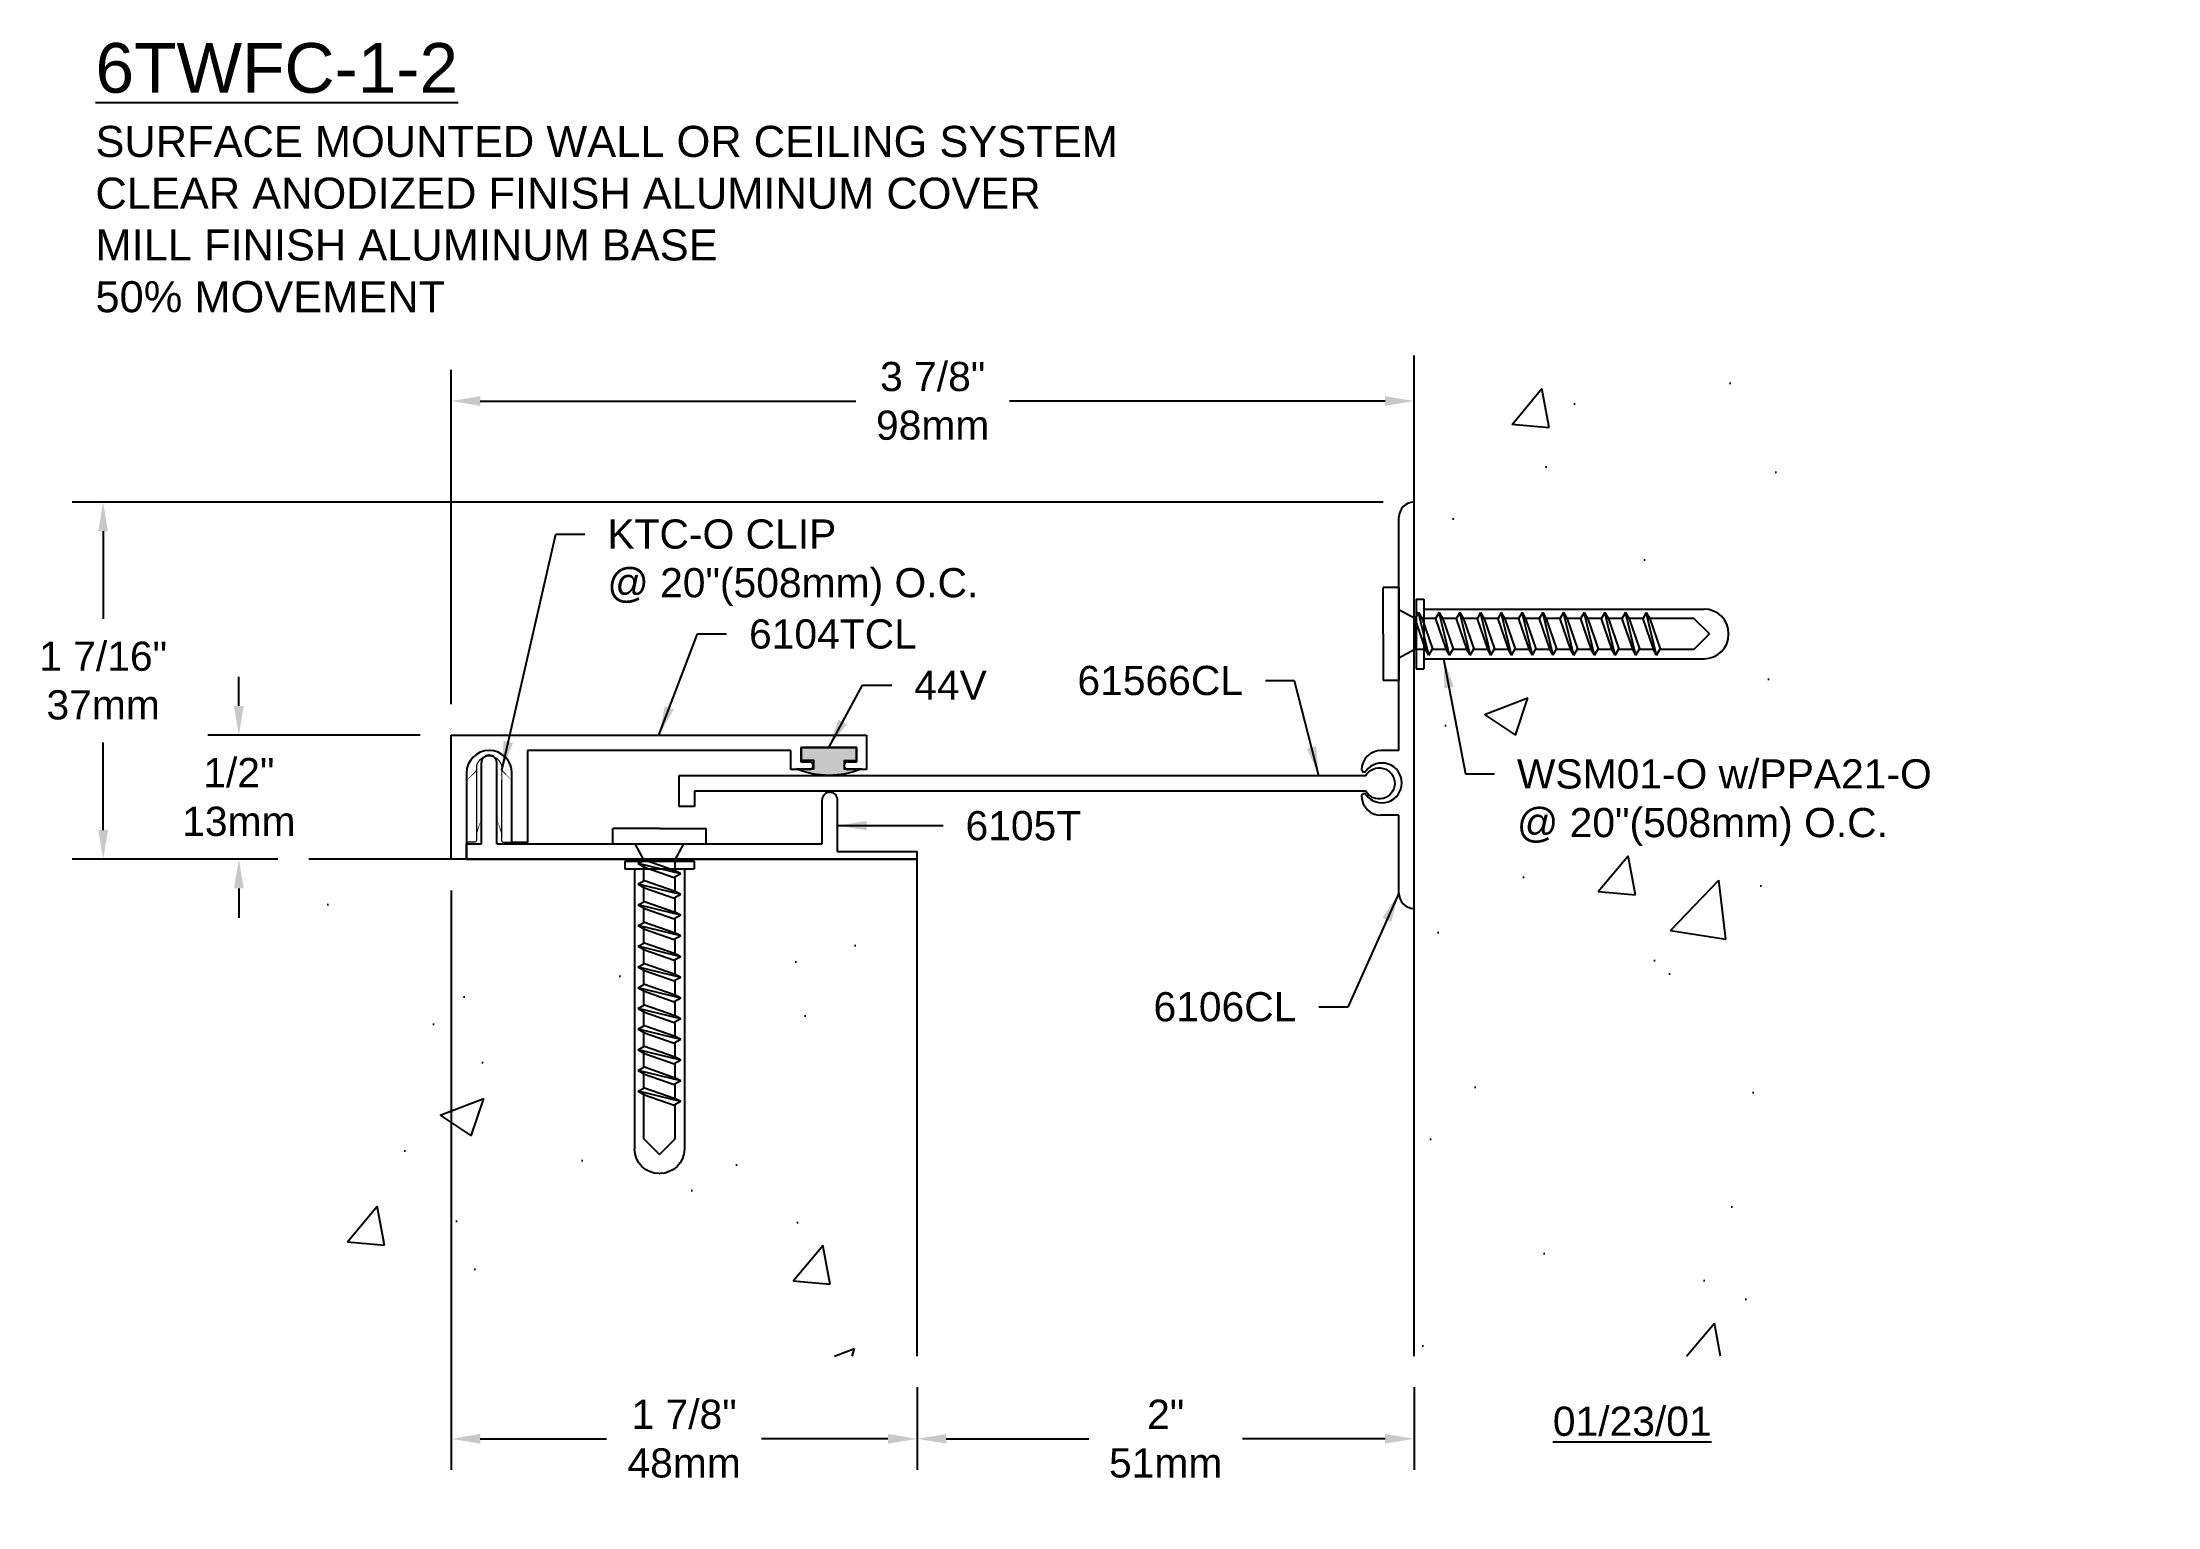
# Model space of a CAD drawing. Header units: inches. Extents: x 3.46 to 11.97, y 2.23 to 8.12.
import ezdxf

# ---------------------------------------------------------------- set-up
doc = ezdxf.new("R2010")
doc.units = ezdxf.units.IN
doc.header["$MEASUREMENT"] = 0
for name, color, linetype in [('Anchors', 4, 'Continuous'), ('Conditions', 1, 'Continuous'), ('Dimensions', 3, 'Continuous'), ('Fillers', 2, 'Continuous'), ('Metals', 7, 'Continuous'), ('Text', 2, 'Continuous')]:
    doc.layers.add(name, color=color, linetype=linetype)
doc.styles.get("Standard").update_dxf_attribs({"font": 'arial.ttf'})
doc.dimstyles.get("Standard").update_dxf_attribs({"dimtxt": 0.1175, "dimasz": 0.1175, "dimexe": 0.125, "dimexo": 0.125, "dimgap": 0.09, "dimtad": 0, "dimtih": 1, "dimtoh": 1, "dimdec": 4, "dimzin": 0, "dimdsep": 46, "dimlunit": 4, "dimtxsty": 'Standard', "dimcen": 0.09, "dimadec": 0, "dimazin": 0, "dimtfac": 1, "dimtdec": 4, "dimtofl": 0, "dimtmove": 0, "dimatfit": 3, "dimfxl": 0, "dimfrac": 2, "dimtolj": 1, "dimtzin": 0, "dimarcsym": 0})

# ---------------------------------------------------------------- blocks, each defined once
blk = doc.blocks.new('A$CB395')
for p, q in [((0.5602, 0.2121), (0.5582, 0.2121)), ((0.3762, 0.0621), (0.3762, 0.1341)), ((0.6362, 0.0621), (0.6362, 0.1341)), ((0.0012, 0.0001), (0.0012, 0.0011)), ((0.0012, 0.0001), (1.6362, 0.0001)), ((0.0622, 0.0621), (0.3762, 0.0621)), ((0.6362, 0.0621), (1.5752, 0.0621)), ((1.6362, 0.0001), (1.6362, 0.0011))]:
    blk.add_line(p, q)
for centre, radius, start, end in [((0.4542, 0.1341), 0.078, 91.71982, 180), ((0.5062, 0.1301), 0.08, 126.90239, 53.1301), ((0.4521, 0.2021), 0.01, 306.90239, 91.71982), ((0.5602, 0.2021), 0.01, 90, 233.1301), ((0.5582, 0.1341), 0.078, 0, 90), ((0.0622, 0.0011), 0.061, 90, 180), ((1.5752, 0.0011), 0.061, 0, 90)]:
    blk.add_arc(centre, radius, start, end)
blk = doc.blocks.new('6106')
blk.add_blockref('A$CB395', (3.6275, 2.5853))
blk = doc.blocks.new('6105T')
for p, q in [((-1.753, 0.062), (-1.753, 0.389)), ((-1.723, 0.419), (-1.721, 0.419)), ((-1.691, 0.062), (-1.691, 0.389)), ((-0.352, 0.27), (-0.35, 0.27)), ((-0.382, 0.062), (-0.382, 0.24)), ((-0.32, 0.031), (-0.32, 0.24)), ((-1.813, 0), (-1.813, 0.062)), ((-1.813, 0.062), (-1.753, 0.062)), ((-1.813, 0), (0, 0)), ((-1.691, 0.062), (-0.382, 0.062)), ((-0.32, 0.031), (0, 0.031)), ((0, 0), (0, 0.031))]:
    blk.add_line(p, q)
for centre, start, end in [((-1.723, 0.389), 90, 180), ((-1.721, 0.389), 0, 90), ((-0.352, 0.24), 90, 180), ((-0.35, 0.24), 0, 90)]:
    blk.add_arc(centre, 0.03, start, end)
blk = doc.blocks.new('6104T')
for p, q in [((-0.062, 0.5), (1.61, 0.5)), ((-0.062, 0), (-0.062, 0.5)), ((0.092, 0.438), (0.091, 0.438)), ((0.245, 0.438), (0.245, 0.068)), ((1.305, 0.438), (0.245, 0.438)), ((1.305, 0.362), (1.305, 0.438)), ((1.345, 0.45), (1.345, 0.392)), ((1.57, 0.45), (1.345, 0.45)), ((1.57, 0.392), (1.57, 0.45)), ((1.61, 0.5), (1.61, 0.362)), ((0, 0.347), (0, 0)), ((0.183, 0.068), (0.183, 0.347)), ((1.381, 0.362), (1.305, 0.362)), ((1.345, 0.392), (1.381, 0.392)), ((1.395, 0.378), (1.395, 0.376)), ((1.52, 0.376), (1.52, 0.378)), ((1.534, 0.392), (1.57, 0.392)), ((1.61, 0.362), (1.534, 0.362)), ((0, 0), (-0.062, 0)), ((0.245, 0.068), (0.183, 0.068))]:
    blk.add_line(p, q)
for centre, radius, start, end in [((0.091, 0.347), 0.091, 90, 180), ((0.092, 0.347), 0.091, 0, 90), ((1.381, 0.378), 0.014, 0, 90), ((1.381, 0.376), 0.014, 270, 0), ((1.534, 0.378), 0.014, 90, 180), ((1.534, 0.376), 0.014, 180, 270)]:
    blk.add_arc(centre, radius, start, end)
blk = doc.blocks.new('61566')
for p, q in [((-1.3543, 0.0604), (1.409, 0.0604)), ((1.409, 0.0604), (1.409, -0.0636)), ((-1.3543, -0.0016), (1.347, -0.0016)), ((1.347, -0.0016), (1.347, -0.0636)), ((1.347, -0.0636), (1.409, -0.0636))]:
    blk.add_line(p, q)
blk.add_arc((-1.4085, 0.0294), 0.0625, 29.73571, 330.26429)
blk = doc.blocks.new('44v')
blk.add_hatch(color=256).paths.add_polyline_path([(0.1097, 0), (-0.1097, 0), (-0.1097, -0.0529), (-0.0601, -0.0529), (-0.0601, -0.0861), (-0.1301, -0.0861, 0.199136), (0.1315, -0.0861), (0.0615, -0.0861), (0.0615, -0.0537), (0.1097, -0.0537)])
blk.add_lwpolyline([(-0.1301, -0.0861), (-0.0601, -0.0861), (-0.0601, -0.0529), (-0.1097, -0.0529), (-0.1097, 0), (0.1097, 0), (0.1097, -0.0537), (0.0615, -0.0537), (0.0615, -0.0861), (0.1315, -0.0861, -0.199136)], format="xyb", close=True)
blk = doc.blocks.new('A$CB5')
at = {"const_width": 0.005}
for points in [[(0.0414, 0.3126, -0.804927), (0.1426, 0.307, 0.586365)], [(0.0414, 0.3126), (0.0414, 0.0143, -0.414214), (0.0314, 0.0043), (0.003, 0.0043)], [(0.1426, 0.307), (0.1414, 0.013, 0.4154), (0.1514, 0.0029), (0.1834, 0.0029)]]:
    blk.add_lwpolyline(points, format="xyb", dxfattribs=at)
for points in [[(0.0004, 0.2518, 0, 0.005, 0), (0.0397, 0.291, 0.005, 0.005, 0)], [(0.1834, 0.2518, 0, 0.005, 0), (0.1418, 0.294, 0.005, 0.005, 0)], [(0.0604, 0.0966, 0, 0.005, 0), (0.041, 0.0409, 0.005, 0.005, 0)], [(0.1224, 0.0966, 0, 0.005, 0), (0.1418, 0.0409, 0.005, 0.005, 0)]]:
    blk.add_lwpolyline(points, format="xyseb")
blk = doc.blocks.new('tclip')
blk.add_blockref('A$CB5', (3.4326, 2.8233))
blk = doc.blocks.new('WSM01')
for p, q in [((0.0049, 0.063), (-0.1826, 0.063)), ((-0.1826, 0.0005), (-0.1826, 0.063)), ((0.1924, 0.0005), (-0.1826, 0.0005)), ((-0.0576, -0.064), (-0.0929, 0.0005)), ((0.0049, 0.063), (0.1924, 0.063)), ((0.0674, -0.064), (0.1026, 0.0005)), ((0.1924, 0.0005), (0.1924, 0.063)), ((-0.0808, -0.1201), (0.0912, -0.0784)), ((-0.0576, -0.1072), (-0.0576, -0.064)), ((0.0674, -0.064), (-0.0576, -0.064)), ((0.0652, -0.064), (-0.0548, -0.1057)), ((0.0912, -0.0784), (0.0652, -0.064)), ((0.0912, -0.0784), (0.0652, -0.0928)), ((0.0674, -0.0652), (0.0674, -0.064)), ((-0.0808, -0.1201), (-0.0548, -0.1057)), ((-0.0808, -0.1201), (-0.0548, -0.1345)), ((-0.0808, -0.2034), (0.0912, -0.1617)), ((-0.0576, -0.1906), (-0.0576, -0.1329)), ((0.0652, -0.0928), (-0.0548, -0.1345)), ((0.0652, -0.1473), (-0.0548, -0.189)), ((0.0912, -0.1617), (0.0652, -0.1473)), ((0.0912, -0.1617), (0.0652, -0.1761)), ((0.0674, -0.1486), (0.0674, -0.0916)), ((-0.0808, -0.2034), (-0.0548, -0.189)), ((-0.0808, -0.2034), (-0.0548, -0.2178)), ((-0.0808, -0.2867), (0.0912, -0.2451)), ((-0.0576, -0.2739), (-0.0576, -0.2163)), ((0.0652, -0.1761), (-0.0548, -0.2178)), ((0.0652, -0.2307), (-0.0548, -0.2723)), ((0.0912, -0.2451), (0.0652, -0.2307)), ((0.0912, -0.2451), (0.0652, -0.2595)), ((0.0674, -0.2319), (0.0674, -0.1749)), ((-0.0808, -0.2867), (-0.0548, -0.2723)), ((-0.0808, -0.2867), (-0.0548, -0.3011)), ((-0.0808, -0.3701), (0.0912, -0.3284)), ((-0.0576, -0.3572), (-0.0576, -0.2996)), ((0.0652, -0.2595), (-0.0548, -0.3011)), ((0.0652, -0.314), (-0.0548, -0.3557)), ((0.0912, -0.3284), (0.0652, -0.314)), ((0.0912, -0.3284), (0.0652, -0.3428)), ((0.0674, -0.3152), (0.0674, -0.2582)), ((-0.0808, -0.3701), (-0.0548, -0.3557)), ((-0.0808, -0.3701), (-0.0548, -0.3845)), ((-0.0808, -0.4534), (0.0912, -0.4117)), ((-0.0576, -0.4406), (-0.0576, -0.3829)), ((0.0652, -0.3428), (-0.0548, -0.3845)), ((0.0652, -0.3973), (-0.0548, -0.439)), ((0.0912, -0.4117), (0.0652, -0.3973)), ((0.0912, -0.4117), (0.0652, -0.4261)), ((0.0674, -0.3986), (0.0674, -0.3416)), ((0.0674, -0.4819), (0.0674, -0.4249)), ((-0.0808, -0.4534), (-0.0548, -0.439)), ((-0.0808, -0.4534), (-0.0548, -0.4678)), ((-0.0808, -0.5367), (0.0912, -0.4951)), ((-0.0576, -0.5239), (-0.0576, -0.4663)), ((0.0652, -0.4261), (-0.0548, -0.4678)), ((0.0652, -0.4807), (-0.0548, -0.5223)), ((0.0652, -0.5095), (-0.0548, -0.5511)), ((0.0912, -0.4951), (0.0652, -0.4807)), ((0.0912, -0.4951), (0.0652, -0.5095)), ((0.0674, -0.5652), (0.0674, -0.5082)), ((-0.0808, -0.5367), (-0.0548, -0.5223)), ((-0.0808, -0.5367), (-0.0548, -0.5511)), ((-0.0808, -0.6201), (0.0912, -0.5784)), ((-0.0576, -0.6072), (-0.0576, -0.5496)), ((0.0652, -0.564), (-0.0548, -0.6057)), ((0.0652, -0.5928), (-0.0548, -0.6345)), ((0.0912, -0.5784), (0.0652, -0.564)), ((0.0912, -0.5784), (0.0652, -0.5928)), ((0.0674, -0.6486), (0.0674, -0.5916)), ((-0.0808, -0.6201), (-0.0548, -0.6057)), ((-0.0808, -0.6201), (-0.0548, -0.6345)), ((-0.0808, -0.7034), (0.0912, -0.6617)), ((-0.0576, -0.6906), (-0.0576, -0.6329)), ((0.0652, -0.6473), (-0.0548, -0.689)), ((0.0652, -0.6761), (-0.0548, -0.7178)), ((0.0912, -0.6617), (0.0652, -0.6473)), ((0.0912, -0.6617), (0.0652, -0.6761)), ((0.0674, -0.7319), (0.0674, -0.6749)), ((-0.0808, -0.7034), (-0.0548, -0.689)), ((-0.0808, -0.7034), (-0.0548, -0.7178)), ((-0.0808, -0.7867), (0.0912, -0.7451)), ((-0.0576, -0.7739), (-0.0576, -0.7163)), ((0.0652, -0.7307), (-0.0548, -0.7723)), ((0.0652, -0.7595), (-0.0548, -0.8011)), ((0.0912, -0.7451), (0.0652, -0.7307)), ((0.0912, -0.7451), (0.0652, -0.7595)), ((0.0674, -0.8152), (0.0674, -0.7582)), ((-0.0808, -0.7867), (-0.0548, -0.7723)), ((-0.0808, -0.7867), (-0.0548, -0.8011)), ((-0.0808, -0.8701), (0.0912, -0.8284)), ((-0.0576, -0.8572), (-0.0576, -0.7996)), ((0.0652, -0.814), (-0.0548, -0.8557)), ((0.0652, -0.8428), (-0.0548, -0.8845)), ((0.0912, -0.8284), (0.0652, -0.814)), ((0.0912, -0.8284), (0.0652, -0.8428)), ((0.0674, -0.8986), (0.0674, -0.8416)), ((-0.0808, -0.8701), (-0.0548, -0.8557)), ((-0.0808, -0.8701), (-0.0548, -0.8845)), ((-0.0808, -0.9534), (0.0912, -0.9117)), ((-0.0576, -0.9406), (-0.0576, -0.8829)), ((0.0652, -0.8973), (-0.0548, -0.939)), ((0.0652, -0.9261), (-0.0548, -0.9678)), ((0.0912, -0.9117), (0.0652, -0.8973)), ((0.0912, -0.9117), (0.0652, -0.9261)), ((0.0674, -0.9819), (0.0674, -0.9249)), ((-0.0808, -0.9534), (-0.0548, -0.939)), ((-0.0808, -0.9534), (-0.0548, -0.9678)), ((-0.0808, -1.0367), (0.0912, -0.9951)), ((-0.0576, -1.0239), (-0.0576, -0.9663)), ((0.0652, -0.9807), (-0.0548, -1.0223)), ((0.0652, -1.0095), (-0.0548, -1.0511)), ((0.0912, -0.9951), (0.0652, -0.9807)), ((0.0912, -0.9951), (0.0652, -1.0095)), ((0.0674, -1.187), (0.0674, -1.0082)), ((-0.0808, -1.0367), (-0.0548, -1.0223)), ((-0.0808, -1.0367), (-0.0548, -1.0511)), ((-0.0576, -1.187), (-0.0576, -1.0496)), ((0.0049, -1.2495), (-0.0576, -1.187)), ((0.0049, -1.2495), (0.0674, -1.187))]:
    blk.add_line(p, q)
blk = doc.blocks.new('PPA21')
for p, q in [((0.14, 0.03), (-0.14, 0.03)), ((-0.14, 0.03), (-0.14, 0)), ((0.14, 0), (-0.14, 0)), ((-0.1, 0), (-0.1, -1.1279)), ((0.1, 0), (0.1, -1.1279)), ((0.14, 0.03), (0.14, 0)), ((0.001, -1.2269), (-0.001, -1.2269))]:
    blk.add_line(p, q)
for centre, start, end in [((-0.001, -1.1279), 180, 270), ((0.001, -1.1279), 270, 0)]:
    blk.add_arc(centre, 0.099, start, end)
blk = doc.blocks.new('*D11')
at = {"layer": 'Defpoints', "color": 0}
for p in [(6.9794, 2.8313), (8.9794, 2.8313), (6.9794, 2.4989)]:
    blk.add_point(p, dxfattribs=at)
at = {"layer": 'Dimensions', "color": 0, "lineweight": -2}
for p, q in [((6.9794, 2.7063), (6.9794, 2.3739)), ((8.9794, 2.7063), (8.9794, 2.3739)), ((7.0969, 2.4989), (7.67, 2.4989)), ((8.8619, 2.4989), (8.2887, 2.4989))]:
    blk.add_line(p, q, dxfattribs=at)
at = {"layer": 'Dimensions', "color": 0}
for points in [[(7.0969, 2.5185), (7.0969, 2.4793), (6.9794, 2.4989)], [(8.8619, 2.5185), (8.8619, 2.4793), (8.9794, 2.4989)]]:
    blk.add_solid(points, dxfattribs=at)
at = {"layer": 'Dimensions', "color": 0, "insert": (7.9794, 2.4989), "char_height": 0.1175, "attachment_point": 5}
blk.add_mtext('\\A1;2"\\P51mm', dxfattribs=at)
blk = doc.blocks.new('*D12')
at = {"layer": 'Defpoints', "color": 0}
for p in [(5.1044, 4.8313), (6.9794, 2.8313), (5.1044, 2.4989)]:
    blk.add_point(p, dxfattribs=at)
at = {"layer": 'Dimensions', "color": 0, "lineweight": -2}
for p, q in [((5.1044, 4.7063), (5.1044, 2.3739)), ((6.9794, 2.7063), (6.9794, 2.3739)), ((5.2219, 2.4989), (5.7302, 2.4989)), ((6.8619, 2.4989), (6.3536, 2.4989))]:
    blk.add_line(p, q, dxfattribs=at)
at = {"layer": 'Dimensions', "color": 0}
for points in [[(5.2219, 2.5185), (5.2219, 2.4793), (5.1044, 2.4989)], [(6.8619, 2.5185), (6.8619, 2.4793), (6.9794, 2.4989)]]:
    blk.add_solid(points, dxfattribs=at)
at = {"layer": 'Dimensions', "color": 0, "insert": (6.0419, 2.4989), "char_height": 0.1175, "attachment_point": 5}
blk.add_mtext('\\A1;1 7/8"\\P48mm', dxfattribs=at)
blk = doc.blocks.new('*D13')
at = {"layer": 'Defpoints', "color": 0}
for p in [(5.1044, 6.6757), (8.9794, 6.2688), (5.1044, 5.3313)]:
    blk.add_point(p, dxfattribs=at)
at = {"layer": 'Dimensions', "color": 0, "lineweight": -2}
for p, q in [((5.1044, 5.4563), (5.1044, 6.8007)), ((8.9794, 6.3938), (8.9794, 6.8007)), ((5.2219, 6.6757), (6.7325, 6.6757)), ((8.8619, 6.6757), (7.3512, 6.6757))]:
    blk.add_line(p, q, dxfattribs=at)
at = {"layer": 'Dimensions', "color": 0}
for points in [[(5.2219, 6.6953), (5.2219, 6.6562), (5.1044, 6.6757)], [(8.8619, 6.6953), (8.8619, 6.6562), (8.9794, 6.6757)]]:
    blk.add_solid(points, dxfattribs=at)
at = {"layer": 'Dimensions', "color": 0, "insert": (7.0419, 6.6757), "char_height": 0.1175, "attachment_point": 5}
blk.add_mtext('\\A1;3 7/8"\\P98mm', dxfattribs=at)
blk = doc.blocks.new('*D14')
at = {"layer": 'Defpoints', "color": 0}
for p in [(8.9794, 6.2688), (3.7046, 4.8313), (4.5323, 4.8313)]:
    blk.add_point(p, dxfattribs=at)
at = {"layer": 'Dimensions', "color": 0, "lineweight": -2}
for p, q in [((8.8544, 6.2688), (3.5796, 6.2688)), ((3.7046, 6.1513), (3.7046, 5.799)), ((3.7046, 4.9488), (3.7046, 5.3011)), ((4.4073, 4.8313), (3.5796, 4.8313))]:
    blk.add_line(p, q, dxfattribs=at)
at = {"layer": 'Dimensions', "color": 0}
for points in [[(3.685, 6.1513), (3.7242, 6.1513), (3.7046, 6.2688)], [(3.685, 4.9488), (3.7242, 4.9488), (3.7046, 4.8313)]]:
    blk.add_solid(points, dxfattribs=at)
at = {"layer": 'Dimensions', "color": 0, "insert": (3.7046, 5.55), "char_height": 0.1175, "attachment_point": 5}
blk.add_mtext('\\A1;1 7/16"\\P37mm', dxfattribs=at)
blk = doc.blocks.new('*D15')
at = {"layer": 'Defpoints', "color": 0}
for p in [(4.2506, 5.3313), (5.1044, 5.3313), (4.5323, 4.8313)]:
    blk.add_point(p, dxfattribs=at)
at = {"layer": 'Dimensions', "color": 0, "lineweight": -2}
for p, q in [((4.2506, 5.4488), (4.2506, 5.5663)), ((4.9794, 5.3313), (4.1256, 5.3313)), ((4.4073, 4.8313), (4.1256, 4.8313)), ((4.2506, 4.7138), (4.2506, 4.5963))]:
    blk.add_line(p, q, dxfattribs=at)
at = {"layer": 'Dimensions', "color": 0}
for points in [[(4.231, 5.4488), (4.2702, 5.4488), (4.2506, 5.3313)], [(4.231, 4.7138), (4.2702, 4.7138), (4.2506, 4.8313)]]:
    blk.add_solid(points, dxfattribs=at)
at = {"layer": 'Dimensions', "color": 0, "insert": (4.2506, 5.0813), "char_height": 0.1175, "attachment_point": 5}
blk.add_mtext('\\A1;1/2"\\P13mm', dxfattribs=at)

msp = doc.modelspace()

# ---------------------------------------------------------------- hatches: boundary and pattern name
at = {"layer": 'Conditions'}
h = msp.add_hatch(dxfattribs=at)
h.set_pattern_fill('AR-CONC', color=256, scale=0.25, style=0)
h.paths.add_polyline_path([(10.49749, 6.85891), (8.97937, 6.85891), (8.97937, 5.80215), (8.98192, 5.80076), (8.98315, 5.80076), (8.98737, 5.80838), (8.98737, 5.87826), (9.01737, 5.87826), (9.01737, 5.83826), (10.14528, 5.83826, -0.4142136), (10.24428, 5.73926), (10.24428, 5.73726, -0.4142136), (10.14528, 5.63826), (9.01737, 5.63826), (9.01737, 5.59826), (8.98737, 5.59826), (8.98737, 5.67576), (8.98192, 5.67576), (8.97937, 5.67436), (8.97937, 2.83126), (10.49749, 2.83126)])
h.paths.add_polyline_path([(5.84287, 4.79326), (5.80287, 4.79326), (5.80287, 4.82326), (5.87275, 4.82326), (5.88037, 4.82748), (5.88037, 4.8287), (5.87898, 4.83126), (4.53232, 4.83126), (4.53232, 2.83126), (6.97937, 2.83126), (6.97937, 4.83126), (6.00677, 4.83126), (6.00537, 4.8287), (6.00537, 4.82326), (6.08287, 4.82326), (6.08287, 4.79326), (6.04287, 4.79326), (6.04287, 3.66534, -0.4142136), (5.94387, 3.56634), (5.94187, 3.56634, -0.4142136), (5.84287, 3.66534)])
h.paths.add_polyline_path([(10.4421, 5.33713), (11.97048, 5.33713), (11.97048, 4.92633), (10.4421, 4.92633)], flags=9)

# ---------------------------------------------------------------- linework, layer by layer
for points in [[(8.97937, 2.83126), (8.97937, 6.85891)], [(6.97937, 2.83126), (6.97937, 4.83126), (4.53232, 4.83126)]]:
    msp.add_lwpolyline(points, dxfattribs=at)

# ---------------------------------------------------------------- block references
at = {"layer": 'Anchors', "rotation": 89.9999999999999}
for name, p in [('WSM01', (8.91791, 5.73336)), ('PPA21', (9.01737, 5.73826))]:
    msp.add_blockref(name, p, dxfattribs=at)
at = {"layer": 'Anchors'}
msp.add_blockref('tclip', (1.73342, 2.073), dxfattribs=at)
at = {"layer": 'Anchors', "xscale": -1}
for name, p in [('WSM01', (5.94776, 4.89272)), ('PPA21', (5.94287, 4.79326))]:
    msp.add_blockref(name, p, dxfattribs=at)
at = {"layer": 'Fillers'}
msp.add_blockref('44v', (6.62387, 5.28126), dxfattribs=at)
at = {"layer": 'Metals', "rotation": 90}
msp.add_blockref('6106', (11.56483, 1.00513), dxfattribs=at)
at = {"layer": 'Metals'}
for name, p in [('6104T', (5.16637, 4.83126)), ('6105T', (6.97937, 4.83126))]:
    msp.add_blockref(name, p, dxfattribs=at)
at = {"layer": 'Metals', "xscale": -1}
msp.add_blockref('61566', (7.4301, 5.10749), dxfattribs=at)

# ---------------------------------------------------------------- texts
at = {"layer": 'Text', "insert": (3.67365, 8.11664), "char_height": 0.2, "width": 4.432884, "attachment_point": 1}
msp.add_mtext('{\\L6TWFC-1-2\\P\\H0.625x;\\lSURFACE MOUNTED WALL OR CEILING SYSTEM\\PCLEAR ANODIZED FINISH ALUMINUM COVER\\PMILL FINISH ALUMINUM BASE\\P50% MOVEMENT}', dxfattribs=at)
at = {"layer": 'Text', "char_height": 0.1175}
for s, insert, attachment_point in [('KTC-O CLIP\\P@ 20"(508mm) O.C.', (5.73312, 6.19914), 1), ('6104TCL', (6.30312, 5.797), 1), ('44V', (6.96776, 5.59099), 1), ('\\A1;61566CL', (8.29058, 5.49066), 9), ('WSM01-O w/PPA21-O\\P@ 20"(508mm) O.C.', (9.3925, 5.23375), 1), ('\\A1;6105T', (7.17413, 5.02551), 1), ('\\A1;6106CL', (8.50526, 4.17747), 9), ('{\\L01/23/01}', (9.53703, 2.62835), 1)]:
    msp.add_mtext(s, dxfattribs=dict(at, insert=insert, attachment_point=attachment_point))

# ---------------------------------------------------------------- dimensions: what is measured, and where the dimension line sits
at = {"layer": 'Dimensions'}
for base, p1, p2, text, picture, middle in [((5.10437, 6.67574), (8.97937, 6.26876), (5.10437, 5.33126), '<>\\P98mm', '*D13', (7.04187, 6.67574)), ((5.10437, 2.49889), (6.97937, 2.83126), (5.10437, 4.83126), '<>\\P48mm', '*D12', (6.04187, 2.49889)), ((6.97937, 2.49889), (8.97937, 2.83126), (6.97937, 2.83126), '<>\\P51mm', '*D11', (7.97937, 2.49889))]:
    dim = msp.add_linear_dim(base=base, p1=p1, p2=p2, text=text, dimstyle='Standard', dxfattribs=at)
    dim.commit()
    dim.dimension.update_dxf_attribs({"geometry": picture, "text_midpoint": middle})
for base, p1, p2, text, picture, middle in [((3.70461, 4.83126), (8.97937, 6.26876), (4.53232, 4.83126), '<>\\P37mm', '*D14', (3.70461, 5.55001)), ((4.25057, 5.33126), (4.53232, 4.83126), (5.10437, 5.33126), '<>\\P13mm', '*D15', (4.25057, 5.08126))]:
    dim = msp.add_linear_dim(base=base, p1=p1, p2=p2, angle=90, text=text, dimstyle='Standard', dxfattribs=at)
    dim.commit()
    dim.dimension.update_dxf_attribs({"geometry": picture, "text_midpoint": middle})

# ---------------------------------------------------------------- leaders
at = {"layer": 'Text', "annotation_type": 0, "has_hookline": 1}
for points, hookline_direction, text_width in [([(5.30855, 5.18955), (5.52562, 6.14039), (5.64312, 6.14039)], 0, 1.46963), ([(5.94037, 5.33126), (6.09562, 5.73825), (6.21312, 5.73825)], 0, 0.66324), ([(9.09776, 5.63826), (9.185, 5.175), (9.3025, 5.175)], 0, 1.65983), ([(6.62387, 5.28126), (6.76026, 5.53224), (6.87776, 5.53224)], 0, 0.2887), ([(8.59526, 5.16788), (8.49808, 5.54941), (8.38058, 5.54941)], 1, 0.65427), ([(6.65937, 4.96676), (7.08413, 4.96676)], 0, 0.45597), ([(8.91737, 4.69476), (8.71276, 4.23622), (8.59526, 4.23622)], 1, 0.56297)]:
    msp.add_leader(points, dimstyle='Standard', override={"dimgap": 0.09, "dimtad": 0}, dxfattribs=dict(at, hookline_direction=hookline_direction, text_width=text_width))

doc.saveas('drawing.dxf')
